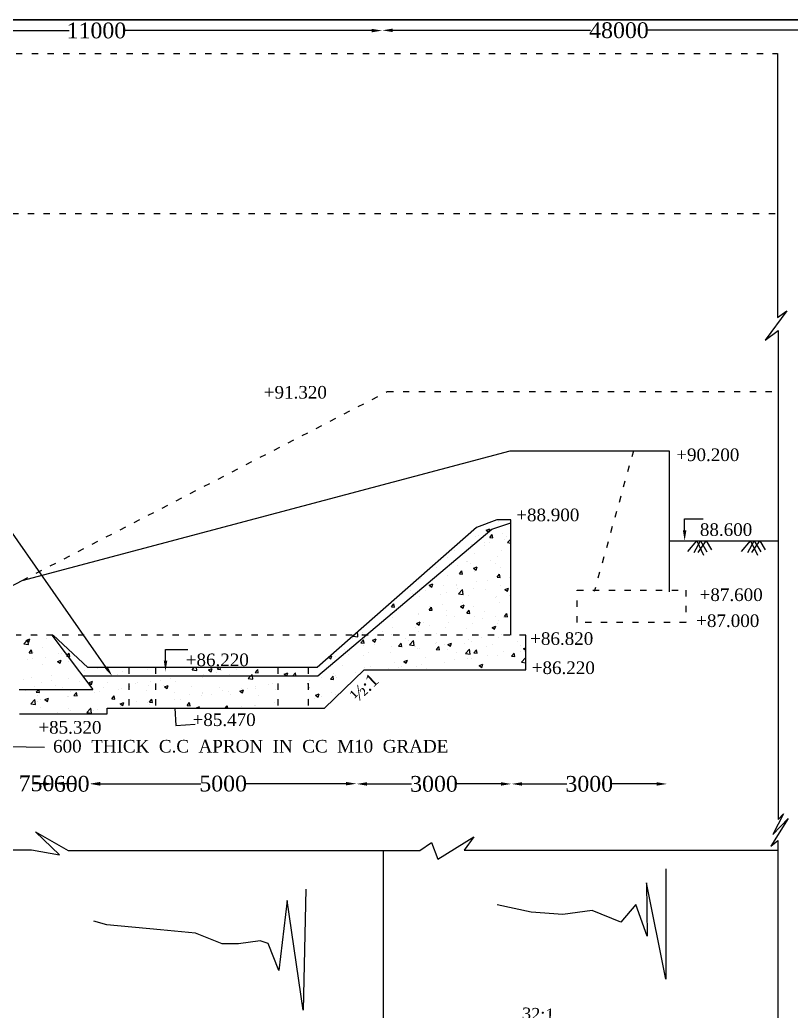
# Model space of a CAD drawing. Header units: millimetres. Extents: x -11858 to -3166, y -2910 to 2562.
# Drawn here: x -9274 to -7806, y 674 to 2562 of the extents above; entities that cross this region are included whole.
import ezdxf

# ---------------------------------------------------------------- set-up
doc = ezdxf.new("R2010")
doc.units = ezdxf.units.MM
doc.header["$MEASUREMENT"] = 0
doc.linetypes.add('ACAD_ISO03W100', pattern=[30, 12, -18])
for name, color, linetype in [('DIM', 5, 'Continuous'), ('DOT LINE', 3, 'ACAD_ISO03W100'), ('DWG. LINE', 1, 'Continuous'), ('HATCH', 2, 'Continuous'), ('TEXT', 7, 'Continuous')]:
    doc.layers.add(name, color=color, linetype=linetype)
doc.layers.add('TITLE', color=7, linetype='Continuous', lineweight=30)
doc.styles.get("Standard").update_dxf_attribs({"font": 'TIMES.TTF', "height": 30})

msp = doc.modelspace()

# ---------------------------------------------------------------- linework, layer by layer
at = {"layer": 'DIM', "color": 5}
for p, q in [((-9652, 2541.5), (-9180.1, 2541.5)), ((-8604, 2541.5), (-9075.9, 2541.5)), ((-8564, 2542), (-8187.8, 2542)), ((-7703, 2542), (-8079.2, 2542)), ((-9229.5, 1107), (-9249.5, 1107)), ((-9189.5, 1108), (-9169.5, 1108)), ((-9120.5, 1107.5), (-8929.3, 1107.5)), ((-9120.5, 1107), (-9100.5, 1107)), ((-8653, 1107.5), (-8844.2, 1107.5)), ((-8613, 1107), (-8528.2, 1107)), ((-8358, 1107), (-8442.8, 1107)), ((-8318, 1107), (-8232.7, 1107)), ((-8062, 1107), (-8147.3, 1107))]:
    msp.add_line(p, q, dxfattribs=at)
at = {"layer": 'DIM'}
for points in [[(-9109.5, 1329), (-9311.5, 1618), (-9566, 1618)], [(-8008.5, 1590), (-8008.5, 1611.5), (-7973, 1611.5)], [(-8996.5, 1341.5), (-8996.5, 1363), (-8954, 1363)], [(-8979, 1251), (-8977, 1218.5), (-8940, 1221)], [(-9401.9, 1235), (-9332, 1179), (-9226.5, 1177)]]:
    msp.add_lwpolyline(points, dxfattribs=at)
at = {"layer": 'DIM', "color": 5}
for points in [[(-8604, 2544.8), (-8604, 2538.2), (-8584, 2541.5)], [(-8564, 2545.3), (-8564, 2538.7), (-8584, 2542)], [(-9229.5, 1110.3), (-9229.5, 1103.7), (-9209.5, 1107)], [(-9189.5, 1111.3), (-9189.5, 1104.7), (-9209.5, 1108)], [(-9120.5, 1110.8), (-9120.5, 1104.2), (-9140.5, 1107.5)], [(-9120.5, 1110.3), (-9120.5, 1103.7), (-9140.5, 1107)], [(-8653, 1110.8), (-8653, 1104.2), (-8633, 1107.5)], [(-8613, 1110.3), (-8613, 1103.7), (-8633, 1107)], [(-8358, 1110.3), (-8358, 1103.7), (-8338, 1107)], [(-8318, 1110.3), (-8318, 1103.7), (-8338, 1107)], [(-8062, 1110.3), (-8062, 1103.7), (-8042, 1107)]]:
    msp.add_solid(points, dxfattribs=at)
at = {"layer": 'DIM'}
for points in [[(-8005.2, 1590), (-8008.5, 1570), (-8011.8, 1590)], [(-8993.2, 1341.5), (-8996.5, 1321.5), (-8999.8, 1341.5)], [(-9106.7, 1330.9), (-9098, 1312.6), (-9112.2, 1327.1)]]:
    msp.add_solid(points, dxfattribs=at)
at = {"layer": 'DOT LINE'}
for p, q in [((-11801, 2498), (-7832, 2498)), ((-11808.5, 2193), (-7832, 2193)), ((-9269, 1494.5), (-8574.5, 1854)), ((-8574.5, 1854), (-7831.5, 1854)), ((-8106, 1741.5), (-8180.5, 1473.5)), ((-8213, 1476), (-8006, 1476)), ((-8213, 1414.5), (-8213, 1476)), ((-8006, 1476), (-8006, 1414.5)), ((-8006, 1414.5), (-8213, 1414.5)), ((-8311, 1390), (-9280.5, 1390)), ((-9066.5, 1328.5), (-9066.5, 1251)), ((-9015.5, 1328.5), (-9015.5, 1251)), ((-8783, 1328.5), (-8783, 1251)), ((-8725, 1328.5), (-8725, 1251))]:
    msp.add_line(p, q, dxfattribs=at)
at = {"layer": 'DWG. LINE'}
for p, q in [((-7832, 2498), (-7832, 1995.5)), ((-7814, 2008), (-7855, 1952)), ((-7832, 1995.5), (-7814, 2008)), ((-7855, 1952), (-7830.5, 1970.5)), ((-7830.5, 1970.5), (-7830.5, 1039.5)), ((-9269, 1494.5), (-8340.5, 1741.5)), ((-8340.5, 1741.5), (-8038, 1741.5)), ((-8038, 1741.5), (-8038, 1472.5)), ((-8366, 1610), (-8404.5, 1595)), ((-8339, 1610), (-8366, 1610)), ((-8339, 1390), (-8339, 1610)), ((-8404.5, 1595), (-8708, 1328.5)), ((-8706.5, 1312.6), (-8375.5, 1592)), ((-8375.5, 1592), (-8339, 1604)), ((-8038, 1570), (-7832, 1570)), ((-9671, 1287), (-9269, 1494.5)), ((-9213, 1390), (-9135, 1287)), ((-9144.5, 1328.5), (-9210, 1390)), ((-8311, 1324.5), (-8311, 1390)), ((-8708, 1328.5), (-9144.5, 1328.5)), ((-8694, 1251), (-8618.5, 1324.5)), ((-8618.5, 1324.5), (-8311, 1324.5)), ((-9154.4, 1312.6), (-8706.5, 1312.6)), ((-9275, 1287), (-9135, 1287)), ((-9107.5, 1240.5), (-9107.5, 1251)), ((-9107.5, 1251), (-8694, 1251)), ((-9274.5, 1240.5), (-9107.5, 1240.5)), ((-7811.5, 1041), (-7844.5, 988.5)), ((-7820.5, 1050), (-7840.5, 1010.5)), ((-7840.5, 1010.5), (-7811.5, 1041)), ((-7830.5, 1039.5), (-7820.5, 1050)), ((-9198.5, 972), (-9244, 1015.5)), ((-9244, 1015.5), (-9181.5, 980)), ((-8478, 964), (-8410, 1006)), ((-8410, 1006), (-8428, 981)), ((-8512.5, 980), (-8490.5, 995.5)), ((-8490.5, 995.5), (-8478, 964)), ((-7844.5, 988.5), (-7831, 999)), ((-7831, 999), (-7831, 657)), ((-10494.5, 981.5), (-9251.5, 981.5)), ((-9251.5, 981.5), (-9198.5, 972)), ((-9181.5, 980), (-8512.5, 980)), ((-8581.5, 255), (-8581.5, 980)), ((-8428, 981), (-7831, 981))]:
    msp.add_line(p, q, dxfattribs=at)
at = {"layer": 'HATCH'}
for p, q in [((-8363.5, 1606), (-8363.5, 1606)), ((-8386.1, 1590.1), (-8379.1, 1592.8)), ((-8386.1, 1590.1), (-8381.5, 1587)), ((-8381.5, 1587), (-8381.1, 1586.8)), ((-8381.1, 1586.8), (-8380.9, 1587.4)), ((-8380.9, 1587.4), (-8379.1, 1592.8)), ((-8406.3, 1578.4), (-8406.3, 1578.4)), ((-8401.6, 1580.8), (-8401.6, 1580.8)), ((-8380.5, 1567.4), (-8380.5, 1567.4)), ((-8379.3, 1576), (-8374.5, 1581.8)), ((-8379.3, 1576), (-8373.3, 1575.5)), ((-8373.3, 1575.5), (-8374.5, 1581.8)), ((-8355.8, 1584.8), (-8355.8, 1584.8)), ((-8351.9, 1571.6), (-8351.9, 1571.6)), ((-8348.2, 1578.5), (-8348.2, 1578.5)), ((-8345.4, 1566.7), (-8339, 1573.4)), ((-8002.5, 1549.4), (-7985.5, 1570)), ((-7990.5, 1547.9), (-7978.5, 1570)), ((-7990.5, 1547.9), (-7978.5, 1570)), ((-7985.5, 1570), (-7972.5, 1542.9)), ((-7983, 1547.9), (-7967.8, 1570)), ((-7978.5, 1570), (-7966, 1548.9)), ((-7978.5, 1570), (-7966, 1548.9)), ((-7967.8, 1570), (-7957.5, 1552.9)), ((-7900, 1549.4), (-7883, 1570)), ((-7888, 1547.9), (-7876, 1570)), ((-7888, 1547.9), (-7876, 1570)), ((-7883, 1570), (-7870, 1542.9)), ((-7880.5, 1547.9), (-7865.3, 1570)), ((-7876, 1570), (-7863.5, 1548.9)), ((-7876, 1570), (-7863.5, 1548.9)), ((-7865.3, 1570), (-7855, 1552.9)), ((-8446.8, 1551.8), (-8446.8, 1551.8)), ((-8414.8, 1563.3), (-8414.8, 1563.3)), ((-8389.8, 1566.6), (-8389.8, 1566.6)), ((-8388.5, 1561.8), (-8388.5, 1561.8)), ((-8357, 1551.5), (-8357, 1551.5)), ((-8345.4, 1566.7), (-8339, 1565.7)), ((-8474.9, 1532.2), (-8474.9, 1532.2)), ((-8458.9, 1538.1), (-8458.9, 1538.1)), ((-8422.8, 1529.8), (-8422.8, 1529.8)), ((-8421.5, 1530), (-8421.5, 1530)), ((-8407.5, 1545.1), (-8407.5, 1545.1)), ((-8378.2, 1532.1), (-8378.2, 1532.1)), ((-8364.5, 1539.8), (-8364.5, 1539.8)), ((-8481.1, 1519.8), (-8481.1, 1519.8)), ((-8441.1, 1523.9), (-8441.1, 1523.9)), ((-8437.2, 1507.1), (-8432.3, 1512.8)), ((-8431.2, 1506.5), (-8432.3, 1512.8)), ((-8416.1, 1527.2), (-8416.1, 1527.2)), ((-8410.4, 1517.6), (-8403.4, 1520.3)), ((-8410.4, 1517.6), (-8405.5, 1514.3)), ((-8408.8, 1511.8), (-8408.8, 1511.8)), ((-8405.5, 1514.2), (-8403.4, 1520.3)), ((-8368.1, 1527.7), (-8368.1, 1527.7)), ((-8358.3, 1518.2), (-8358.3, 1518.2)), ((-8512, 1497.3), (-8512, 1497.3)), ((-8460.1, 1504.8), (-8460.1, 1504.8)), ((-8437.2, 1507.1), (-8431.2, 1506.6)), ((-8404.5, 1492.7), (-8404.5, 1492.7)), ((-8384.6, 1494.8), (-8384.6, 1494.8)), ((-8365.4, 1500.8), (-8360.6, 1506.5)), ((-8365.4, 1500.8), (-8359.5, 1500.3)), ((-8359.5, 1500.3), (-8360.6, 1506.5)), ((-8341.4, 1501), (-8341.4, 1501)), ((-8530.6, 1476.1), (-8530.6, 1476.1)), ((-8501.3, 1474.8), (-8501.3, 1474.8)), ((-8494.5, 1485.4), (-8487.5, 1488)), ((-8494.5, 1485.4), (-8489.5, 1482)), ((-8494.3, 1481.1), (-8494.3, 1481.1)), ((-8489.5, 1482), (-8487.5, 1488)), ((-8467.4, 1484.4), (-8467.4, 1484.4)), ((-8443, 1484.8), (-8443, 1484.8)), ((-8442.4, 1487.7), (-8442.4, 1487.7)), ((-8441, 1478.9), (-8441, 1478.9)), ((-8438.9, 1469.3), (-8431.1, 1477.4)), ((-8430, 1467.9), (-8431.1, 1477.4)), ((-8410, 1478.5), (-8410, 1478.5)), ((-8387.6, 1476.6), (-8387.6, 1476.6)), ((-8359.5, 1484.9), (-8359.5, 1484.9)), ((-8350.8, 1477.3), (-8343.8, 1480)), ((-8350.8, 1477.3), (-8345.8, 1474)), ((-8345.8, 1474), (-8343.8, 1480)), ((-8526.6, 1469.9), (-8526.6, 1469.9)), ((-8513.3, 1464), (-8513.3, 1464)), ((-8473.3, 1467.7), (-8473.3, 1467.7)), ((-8461.3, 1471.5), (-8461.3, 1471.5)), ((-8438.9, 1469.3), (-8430, 1467.9)), ((-8419.9, 1465.4), (-8419.9, 1465.4)), ((-8367.7, 1461.6), (-8367.7, 1461.6)), ((-8366.5, 1463.2), (-8366.5, 1463.2)), ((-8342.6, 1464.9), (-8342.6, 1464.9)), ((-8566.7, 1444.4), (-8561.9, 1450.2)), ((-8566.7, 1444.4), (-8560.8, 1443.9)), ((-8560.8, 1443.9), (-8561.9, 1450.1)), ((-8556.9, 1436.7), (-8556.9, 1436.7)), ((-8495, 1438.1), (-8490.2, 1443.9)), ((-8495, 1438.1), (-8489, 1437.6)), ((-8493.7, 1445), (-8493.7, 1445)), ((-8489, 1437.6), (-8490.2, 1443.9)), ((-8468.7, 1448.3), (-8468.7, 1448.3)), ((-8462.5, 1438.2), (-8462.5, 1438.2)), ((-8434.8, 1445.1), (-8427.8, 1447.8)), ((-8434.8, 1445.1), (-8429.8, 1441.7)), ((-8430.8, 1453.3), (-8430.8, 1453.3)), ((-8429.8, 1441.7), (-8427.8, 1447.8)), ((-8423.3, 1431.9), (-8418.5, 1437.6)), ((-8417.3, 1431.3), (-8418.5, 1437.6)), ((-8411.2, 1445.2), (-8411.2, 1445.2)), ((-8388.8, 1435.2), (-8388.8, 1435.2)), ((-8360.7, 1451.6), (-8360.7, 1451.6)), ((-8567.6, 1432.5), (-8567.6, 1432.5)), ((-8565, 1424.3), (-8565, 1424.3)), ((-8514.5, 1430.7), (-8514.5, 1430.7)), ((-8514.2, 1430.3), (-8514.2, 1430.3)), ((-8460.9, 1428), (-8460.9, 1428)), ((-8447.1, 1425.2), (-8447.1, 1425.2)), ((-8423.3, 1431.9), (-8417.3, 1431.3)), ((-8407.5, 1425.8), (-8407.5, 1425.8)), ((-8394, 1422.1), (-8394, 1422.1)), ((-8368.9, 1425.4), (-8368.9, 1425.4)), ((-8361.9, 1418.3), (-8361.9, 1418.3)), ((-8354.1, 1423.5), (-8354.1, 1423.5)), ((-8351.6, 1425.6), (-8346.7, 1431.3)), ((-8351.6, 1425.6), (-8345.6, 1425.1)), ((-8345.6, 1425.1), (-8346.7, 1431.3)), ((-8583.2, 1397.2), (-8583.2, 1397.2)), ((-8563.7, 1405.1), (-8563.7, 1405.1)), ((-8520, 1405.5), (-8520, 1405.5)), ((-8518.8, 1412.8), (-8511.8, 1415.5)), ((-8518.8, 1412.8), (-8513.8, 1409.5)), ((-8515.7, 1397.4), (-8515.7, 1397.4)), ((-8513.8, 1409.5), (-8511.8, 1415.5)), ((-8505.4, 1415.2), (-8505.4, 1415.2)), ((-8495, 1408.8), (-8495, 1408.8)), ((-8463.8, 1404.9), (-8463.8, 1404.9)), ((-8457.1, 1413.8), (-8457.1, 1413.8)), ((-8423.1, 1403.2), (-8423.1, 1403.2)), ((-8412.4, 1411.9), (-8412.4, 1411.9)), ((-8375.1, 1404.8), (-8368.1, 1407.5)), ((-8375.1, 1404.8), (-8370.1, 1401.5)), ((-8370.1, 1401.5), (-8368.1, 1407.5)), ((-8364.8, 1413.2), (-8364.8, 1413.2)), ((-9266.2, 1373.7), (-9258.4, 1381.9)), ((-9261.7, 1380.4), (-9254.7, 1383.1)), ((-9261.7, 1380.4), (-9256.7, 1377)), ((-9257.3, 1372.4), (-9258.4, 1381.9)), ((-9256.7, 1377), (-9254.7, 1383.1)), ((-9239.3, 1389.7), (-9239.3, 1389.7)), ((-9223.8, 1384.8), (-9223.8, 1384.8)), ((-8640.5, 1383.7), (-8640.5, 1383.7)), ((-8639.1, 1388.4), (-8637.6, 1390)), ((-8639.1, 1388.4), (-8630.2, 1387)), ((-8637.6, 1390), (-8635.4, 1392.3)), ((-8630.5, 1390), (-8631.2, 1395.9)), ((-8630.2, 1387), (-8630.5, 1390)), ((-8624.6, 1375.5), (-8619.8, 1381.2)), ((-8622, 1395.1), (-8622, 1395.1)), ((-8621.1, 1392.2), (-8621.1, 1392.2)), ((-8618.6, 1374.9), (-8619.8, 1381.2)), ((-8617.5, 1384), (-8617.5, 1384)), ((-8602.8, 1380.6), (-8595.8, 1383.3)), ((-8602.8, 1380.6), (-8597.8, 1377.2)), ((-8597.8, 1377.2), (-8595.8, 1383.3)), ((-8587.1, 1381.4), (-8587.1, 1381.4)), ((-8566.2, 1391), (-8566.2, 1391)), ((-8539.8, 1383.2), (-8539.8, 1383.2)), ((-8533.7, 1379.2), (-8533.7, 1379.2)), ((-8532.4, 1371.8), (-8524.6, 1380)), ((-8523.5, 1370.5), (-8524.6, 1380)), ((-8481.4, 1393.2), (-8481.4, 1393.2)), ((-8420.3, 1382.7), (-8420.3, 1382.7)), ((-8413.6, 1378.6), (-8413.6, 1378.6)), ((-8395.2, 1386), (-8395.2, 1386)), ((-8363.1, 1385.1), (-8363.1, 1385.1)), ((-8357.4, 1391), (-8357.4, 1391)), ((-8326.6, 1378.2), (-8326.6, 1378.2)), ((-9266.2, 1373.7), (-9257.3, 1372.4)), ((-9256.3, 1356.7), (-9251.4, 1362.5)), ((-9250.3, 1356.2), (-9251.4, 1362.5)), ((-9230.3, 1366.8), (-9230.3, 1366.8)), ((-8656.4, 1363.2), (-8656.4, 1363.2)), ((-8624.6, 1375.5), (-8618.6, 1374.9)), ((-8619.4, 1370.3), (-8619.4, 1370.3)), ((-8598.1, 1373.2), (-8598.1, 1373.2)), ((-8566, 1368), (-8566, 1368)), ((-8552.9, 1369.2), (-8548, 1374.9)), ((-8552.9, 1369.2), (-8546.9, 1368.7)), ((-8546.9, 1368.7), (-8548, 1374.9)), ((-8546.3, 1366.1), (-8546.3, 1366.1)), ((-8532.4, 1371.8), (-8523.5, 1370.5)), ((-8521.3, 1369.4), (-8521.3, 1369.4)), ((-8516.9, 1364.1), (-8516.9, 1364.1)), ((-8512.6, 1365.7), (-8512.6, 1365.7)), ((-8483.4, 1374.4), (-8483.4, 1374.4)), ((-8481.1, 1362.9), (-8476.3, 1368.7)), ((-8481.1, 1362.9), (-8475.2, 1362.4)), ((-8480.3, 1376.9), (-8480.3, 1376.9)), ((-8475.2, 1362.4), (-8476.3, 1368.7)), ((-8465, 1371.6), (-8465, 1371.6)), ((-8459.2, 1363.5), (-8459.2, 1363.5)), ((-8459.1, 1372.6), (-8452.1, 1375.3)), ((-8459.1, 1372.6), (-8454.1, 1369.2)), ((-8454.1, 1369.2), (-8452.1, 1375.3)), ((-8427, 1374.7), (-8427, 1374.7)), ((-8425.6, 1355.3), (-8417.9, 1363.4)), ((-8416.7, 1353.9), (-8417.8, 1363.4)), ((-8409.4, 1356.6), (-8404.6, 1362.4)), ((-8405.9, 1361.2), (-8405.9, 1361.2)), ((-8403.4, 1356.1), (-8404.6, 1362.4)), ((-8384.9, 1368.2), (-8384.9, 1368.2)), ((-8373.6, 1372.4), (-8373.6, 1372.4)), ((-8320.5, 1359.8), (-8320.5, 1359.8)), ((-8320.2, 1370.2), (-8320.2, 1370.2)), ((-8315.4, 1364.6), (-8311, 1366.3)), ((-8315.4, 1364.6), (-8311, 1361.6)), ((-8312.4, 1359.3), (-8312.4, 1359.3)), ((-9259.4, 1344.7), (-9259.4, 1344.7)), ((-9256.3, 1356.7), (-9250.3, 1356.2)), ((-9250.1, 1345.4), (-9250.1, 1345.4)), ((-9247.6, 1357.7), (-9247.6, 1357.7)), ((-9225.1, 1348.7), (-9225.1, 1348.7)), ((-9202, 1340.1), (-9195, 1342.8)), ((-9201.1, 1354.7), (-9201.1, 1354.7)), ((-9197, 1336.7), (-9195, 1342.8)), ((-9194.2, 1355.4), (-9194.2, 1355.4)), ((-9187.2, 1353.7), (-9187.2, 1353.7)), ((-9184.5, 1350.4), (-9183.7, 1351.4)), ((-9184.5, 1350.4), (-9182.9, 1350.3)), ((-9183.7, 1351.4), (-9179.7, 1356.2)), ((-9182.9, 1350.3), (-9178.6, 1349.9)), ((-9180.2, 1340.5), (-9180.2, 1340.5)), ((-9178.5, 1349.9), (-9179.7, 1356.2)), ((-8686, 1347.8), (-8681.9, 1345)), ((-8684.3, 1349.3), (-8679.8, 1351)), ((-8681.9, 1345), (-8679.8, 1351)), ((-8672.4, 1349.5), (-8672.4, 1349.5)), ((-8670.7, 1343.2), (-8670.7, 1343.2)), ((-8647.4, 1352.8), (-8647.4, 1352.8)), ((-8618.8, 1350.7), (-8618.8, 1350.7)), ((-8609.5, 1357.8), (-8609.5, 1357.8)), ((-8567.4, 1357.7), (-8567.4, 1357.7)), ((-8543.1, 1340.3), (-8536.1, 1343)), ((-8543.1, 1340.3), (-8538.2, 1337)), ((-8538.2, 1337), (-8536.1, 1343)), ((-8501.6, 1348.2), (-8501.6, 1348.2)), ((-8446.6, 1343.3), (-8446.6, 1343.3)), ((-8443.3, 1358.2), (-8443.3, 1358.2)), ((-8425.6, 1355.3), (-8416.7, 1353.9)), ((-8421.6, 1346.5), (-8421.6, 1346.5)), ((-8414.8, 1345.4), (-8414.8, 1345.4)), ((-8409.4, 1356.6), (-8403.4, 1356.1)), ((-8383.7, 1351.5), (-8383.7, 1351.5)), ((-8364.3, 1351.8), (-8364.3, 1351.8)), ((-8352.5, 1359), (-8352.5, 1359)), ((-8337.7, 1350.4), (-8332.9, 1356.1)), ((-8337.7, 1350.4), (-8331.7, 1349.8)), ((-8331.7, 1349.8), (-8332.9, 1356.1)), ((-8318.9, 1338.7), (-8311.1, 1346.9)), ((-8311, 1345.8), (-8311.1, 1346.9)), ((-9231.5, 1333.5), (-9231.5, 1333.5)), ((-9202, 1340.1), (-9197, 1336.7)), ((-9150.3, 1322.6), (-9150.3, 1322.6)), ((-9125.3, 1325.9), (-9125.3, 1325.9)), ((-9030.3, 1325.1), (-9030.3, 1325.1)), ((-9027.6, 1328.2), (-9027.6, 1328.2)), ((-8946, 1324.1), (-8941.8, 1328.5)), ((-8946, 1324.1), (-8937.1, 1322.7)), ((-8937.1, 1322.7), (-8937.8, 1328.5)), ((-8914.6, 1324.1), (-8907.6, 1326.8)), ((-8914.6, 1324.1), (-8909.6, 1320.7)), ((-8909.6, 1320.7), (-8907.6, 1326.8)), ((-8897.6, 1325.3), (-8895, 1328.5)), ((-8897.6, 1325.3), (-8891.6, 1324.8)), ((-8891.6, 1324.8), (-8892.3, 1328.5)), ((-8889.7, 1323.1), (-8889.7, 1323.1)), ((-8861.6, 1324.6), (-8861.6, 1324.6)), ((-8825.9, 1319.1), (-8821.1, 1324.8)), ((-8824.5, 1322.2), (-8824.5, 1322.2)), ((-8819.9, 1318.5), (-8821.1, 1324.8)), ((-8660.4, 1332.9), (-8660.4, 1332.9)), ((-8618.2, 1328.2), (-8618.2, 1328.2)), ((-8607, 1330.6), (-8607, 1330.6)), ((-8572.7, 1326.7), (-8572.7, 1326.7)), ((-8559.9, 1338.2), (-8559.9, 1338.2)), ((-8553.6, 1328.4), (-8553.6, 1328.4)), ((-8547.6, 1330), (-8547.6, 1330)), ((-8518.1, 1330.8), (-8518.1, 1330.8)), ((-8509.7, 1334.9), (-8509.7, 1334.9)), ((-8500.2, 1326.1), (-8500.2, 1326.1)), ((-8466.2, 1338.3), (-8466.2, 1338.3)), ((-8399.4, 1332.3), (-8392.4, 1335)), ((-8399.4, 1332.3), (-8394.4, 1329)), ((-8394.4, 1329), (-8392.4, 1335)), ((-8318.9, 1338.7), (-8311, 1337.5)), ((-8313.6, 1326), (-8313.6, 1326)), ((-9267.1, 1306.6), (-9267.1, 1306.6)), ((-9251.4, 1309.3), (-9251.4, 1309.3)), ((-9213.7, 1304.3), (-9213.7, 1304.3)), ((-9213.5, 1314.2), (-9213.5, 1314.2)), ((-9181.4, 1307.2), (-9181.4, 1307.2)), ((-9146.9, 1305), (-9146.9, 1305)), ((-9142.3, 1299.8), (-9135.3, 1302.5)), ((-9137.3, 1296.5), (-9135.3, 1302.5)), ((-9130.9, 1313.6), (-9130.9, 1313.6)), ((-9088.6, 1315), (-9088.6, 1315)), ((-9078.9, 1321.1), (-9078.9, 1321.1)), ((-9025.6, 1303), (-9025.6, 1303)), ((-9006.3, 1303.1), (-9006.3, 1303.1)), ((-8987.7, 1308), (-8987.7, 1308)), ((-8948, 1313.1), (-8948, 1313.1)), ((-8926.3, 1308.8), (-8926.3, 1308.8)), ((-8924.5, 1316.3), (-8924.5, 1316.3)), ((-8899.5, 1319.6), (-8899.5, 1319.6)), ((-8875, 1315.8), (-8875, 1315.8)), ((-8839.3, 1307.5), (-8834.4, 1312.6)), ((-8839.3, 1307.5), (-8830.4, 1306.2)), ((-8834.4, 1312.6), (-8831.5, 1315.7)), ((-8831.1, 1312.6), (-8831.5, 1315.7)), ((-8830.4, 1306.2), (-8831.1, 1312.6)), ((-8825.9, 1319.1), (-8819.9, 1318.5)), ((-8770.9, 1316.1), (-8763.9, 1318.8)), ((-8770.9, 1316.1), (-8765.9, 1312.7)), ((-8765.9, 1312.7), (-8763.9, 1318.8)), ((-8754.2, 1312.8), (-8749.4, 1318.5)), ((-8754.2, 1312.8), (-8751.9, 1312.6)), ((-8748.3, 1312.6), (-8749.3, 1318.5)), ((-8722.4, 1303.5), (-8722.4, 1303.5)), ((-8698.7, 1310.1), (-8698.7, 1310.1)), ((-8682.4, 1306.5), (-8677.6, 1312.3)), ((-8682.4, 1306.5), (-8676.5, 1306)), ((-8676.5, 1306), (-8677.6, 1312.3)), ((-8676.5, 1318.2), (-8676.5, 1318.2)), ((-8673.7, 1313.4), (-8673.7, 1313.4)), ((-8671.9, 1309.9), (-8671.9, 1309.9)), ((-8635.8, 1318.3), (-8635.8, 1318.3)), ((-9263.5, 1285), (-9263.5, 1285)), ((-9246, 1293.1), (-9246, 1293.1)), ((-9242.4, 1281.5), (-9237.8, 1287)), ((-9237.8, 1287), (-9237.6, 1287.2)), ((-9237.5, 1287), (-9237.6, 1287.2)), ((-9236.4, 1281), (-9237.5, 1287)), ((-9232.7, 1300.2), (-9232.7, 1300.2)), ((-9205.2, 1295), (-9205.2, 1295)), ((-9192.6, 1290.9), (-9192.6, 1290.9)), ((-9160.3, 1302.1), (-9160.3, 1302.1)), ((-9151.6, 1286.4), (-9151.6, 1286.4)), ((-9142.3, 1299.8), (-9137.3, 1296.5)), ((-9139.2, 1288.6), (-9139.2, 1288.6)), ((-9113.7, 1291.4), (-9113.7, 1291.4)), ((-9106.9, 1299.8), (-9106.9, 1299.8)), ((-9085.8, 1286.4), (-9085.8, 1286.4)), ((-9080.1, 1287.8), (-9080.1, 1287.8)), ((-9064.6, 1293.1), (-9064.6, 1293.1)), ((-9053.5, 1297.6), (-9053.5, 1297.6)), ((-9050.6, 1299.7), (-9050.6, 1299.7)), ((-9032.4, 1284.1), (-9032.4, 1284.1)), ((-9028.8, 1294.9), (-9028.8, 1294.9)), ((-9000.1, 1295.3), (-9000.1, 1295.3)), ((-8998.6, 1291.8), (-8991.6, 1294.5)), ((-8998.6, 1291.8), (-8993.6, 1288.5)), ((-8993.6, 1288.5), (-8991.6, 1294.5)), ((-8978.3, 1301.3), (-8978.3, 1301.3)), ((-8946.8, 1293), (-8946.8, 1293)), ((-8893.4, 1290.8), (-8893.4, 1290.8)), ((-8887.9, 1285.1), (-8887.9, 1285.1)), ((-8854.9, 1283.8), (-8847.9, 1286.5)), ((-8854.9, 1283.8), (-8849.9, 1280.5)), ((-8851.5, 1288.1), (-8851.5, 1288.1)), ((-8849.9, 1280.5), (-8847.9, 1286.5)), ((-8840, 1288.5), (-8840, 1288.5)), ((-8825.7, 1288.9), (-8825.7, 1288.9)), ((-8824.8, 1293.5), (-8824.8, 1293.5)), ((-8799.7, 1296.8), (-8799.7, 1296.8)), ((-8793.2, 1298.1), (-8793.2, 1298.1)), ((-8786.6, 1286.3), (-8786.6, 1286.3)), ((-8725, 1298.9), (-8724.8, 1299.1)), ((-8725, 1289.8), (-8723.7, 1289.6)), ((-8723.7, 1289.6), (-8724.8, 1299.1)), ((-9252.9, 1259.8), (-9245.1, 1267.9)), ((-9244, 1258.4), (-9245.1, 1267.9)), ((-9242.4, 1281.5), (-9236.4, 1281)), ((-9239.8, 1274.8), (-9239.8, 1274.8)), ((-9233.9, 1266.9), (-9233.9, 1266.9)), ((-9226.3, 1267.6), (-9219.3, 1270.3)), ((-9226.3, 1267.6), (-9221.4, 1264.2)), ((-9221.4, 1264.2), (-9219.3, 1270.3)), ((-9182.6, 1273.9), (-9182.6, 1273.9)), ((-9181.3, 1273.1), (-9181.3, 1273.1)), ((-9176.7, 1283.1), (-9176.7, 1283.1)), ((-9170.7, 1275.2), (-9165.8, 1281)), ((-9170.7, 1275.2), (-9164.7, 1274.7)), ((-9164.7, 1274.7), (-9165.8, 1281)), ((-9132.1, 1280.3), (-9132.1, 1280.3)), ((-9122.9, 1283.1), (-9122.9, 1283.1)), ((-9098.9, 1268.9), (-9094.1, 1274.7)), ((-9098.9, 1268.9), (-9093, 1268.4)), ((-9092.9, 1268.4), (-9094.1, 1274.7)), ((-9027.2, 1262.7), (-9022.4, 1268.4)), ((-9021.2, 1262.1), (-9022.4, 1268.4)), ((-9014, 1268.6), (-9014, 1268.6)), ((-8979.5, 1268), (-8979.5, 1268)), ((-8979.1, 1281.9), (-8979.1, 1281.9)), ((-8968.1, 1268.1), (-8968.1, 1268.1)), ((-8950.8, 1276.9), (-8950.8, 1276.9)), ((-8927.6, 1275.5), (-8927.6, 1275.5)), ((-8925.8, 1280.2), (-8925.8, 1280.2)), ((-8925.7, 1279.6), (-8925.7, 1279.6)), ((-8909.8, 1278.1), (-8909.8, 1278.1)), ((-8876.2, 1282.5), (-8876.2, 1282.5)), ((-8872.3, 1277.4), (-8872.3, 1277.4)), ((-8818.9, 1275.1), (-8818.9, 1275.1)), ((-8723.6, 1270.2), (-8723.6, 1270.2)), ((-8712.1, 1270.6), (-8712.1, 1270.6)), ((-8711.2, 1275.8), (-8704.2, 1278.5)), ((-8711.2, 1275.8), (-8706.2, 1272.5)), ((-8706.2, 1272.5), (-8704.2, 1278.5)), ((-8700, 1273.9), (-8700, 1273.9)), ((-8679.8, 1281.8), (-8679.8, 1281.8)), ((-8673.1, 1276.6), (-8673.1, 1276.6)), ((-9252.9, 1259.8), (-9244, 1258.4)), ((-9239.6, 1263.1), (-9239.6, 1263.1)), ((-9233.6, 1253.5), (-9233.6, 1253.5)), ((-9180.2, 1251.2), (-9180.2, 1251.2)), ((-9177.9, 1247), (-9177.9, 1247)), ((-9146.2, 1243.2), (-9138.4, 1251.3)), ((-9140.1, 1252), (-9140.1, 1252)), ((-9137.3, 1241.8), (-9138.4, 1251.3)), ((-9133.3, 1247.1), (-9133.3, 1247.1)), ((-9126.8, 1249), (-9126.8, 1249)), ((-9082.6, 1259.6), (-9075.6, 1262.3)), ((-9082.6, 1259.6), (-9077.7, 1256.2)), ((-9081.4, 1254.6), (-9081.4, 1254.6)), ((-9077.6, 1256.2), (-9075.6, 1262.3)), ((-9076.9, 1260.3), (-9076.9, 1260.3)), ((-9051.9, 1263.6), (-9051.9, 1263.6)), ((-9030, 1261.6), (-9030, 1261.6)), ((-9027.2, 1262.7), (-9021.2, 1262.2)), ((-9026.4, 1258.1), (-9026.4, 1258.1)), ((-8955.5, 1256.4), (-8950.7, 1262.1)), ((-8955.5, 1256.4), (-8949.5, 1255.9)), ((-8949.5, 1255.9), (-8950.7, 1262.1)), ((-8938.9, 1251.6), (-8931.9, 1254.3)), ((-8938.9, 1251.6), (-8938.1, 1251)), ((-8933, 1251), (-8931.9, 1254.3)), ((-8883, 1251), (-8878.9, 1255.9)), ((-8878, 1251), (-8878.9, 1255.9)), ((-8851.1, 1254), (-8851.1, 1254)), ((-8826.9, 1255.6), (-8826.9, 1255.6)), ((-8826, 1257.3), (-8826, 1257.3)), ((-8788.2, 1262.3), (-8788.2, 1262.3)), ((-9203, 1243.7), (-9203, 1243.7)), ((-9183.8, 1240.7), (-9183.8, 1240.7)), ((-9146.2, 1243.2), (-9137.3, 1241.8)), ((-8044.5, 945.5), (-8044.5, 735)), ((-8729.5, 906.5), (-8734.5, 676)), ((-8044.5, 735), (-8081, 918.5)), ((-8081, 918.5), (-8079.5, 817)), ((-8765, 885), (-8781, 751.5)), ((-8734.5, 676), (-8765, 885)), ((-8300.5, 863), (-8365.5, 876.5)), ((-8101.5, 877.5), (-8130, 843.5)), ((-8079.5, 817), (-8101.5, 877.5)), ((-8240, 858.5), (-8300.5, 863)), ((-8184.5, 866), (-8240, 858.5)), ((-8130, 843.5), (-8184.5, 866)), ((-9108, 839), (-9133, 846)), ((-9006, 829), (-9108, 839)), ((-8939.5, 823), (-9006, 829)), ((-8888.5, 802.5), (-8939.5, 823)), ((-8857.5, 802.5), (-8888.5, 802.5)), ((-8816.5, 808.5), (-8857.5, 802.5)), ((-8801, 803), (-8816.5, 808.5)), ((-8781, 751.5), (-8801, 803))]:
    msp.add_line(p, q, dxfattribs=at)
at = {"layer": 'TITLE'}
msp.add_line((-3177, 2562), (-11858.5, 2562), dxfattribs=at)

# ---------------------------------------------------------------- texts
at = {"layer": 'DIM', "color": 4, "char_height": 30, "attachment_point": 5}
for s, insert in [('\\A1;11000', (-9128, 2541.5)), ('\\A1;48000', (-8133.5, 2542)), ('\\A1;750', (-9242, 1108)), ('\\A1;600', (-9175, 1107)), ('\\A1;5000', (-8886.8, 1107.5)), ('\\A1;3000', (-8485.5, 1107)), ('\\A1;3000', (-8190, 1107))]:
    msp.add_mtext(s, dxfattribs=dict(at, insert=insert))
at = {"layer": 'TEXT'}
for s, p in [('+91.320', (-8809.5, 1840.8)), ('+90.200', (-8024.5, 1721.8)), ('+88.900', (-8329, 1607.3)), ('88.600', (-7979.5, 1579.3)), ('+87.600', (-7980, 1455.3)), ('+87.000', (-7986.5, 1405.8)), ('+86.820', (-8302.5, 1371.8)), ('+86.220', (-8958, 1331.3)), ('+86.220', (-8299.5, 1316.3)), ('+85.320', (-9238.5, 1202.8)), ('+85.470', (-8945, 1217.3)), ('600  THICK  C.C  APRON  IN  CC  M10  GRADE', (-9210.5, 1166.8))]:
    msp.add_text(s, height=24, dxfattribs=at).set_placement(p)
for s, height, rotation, p in [('½:1', 25, 44.1065, (-8630, 1261.8)), ('32:1', 23, 357.6462, (-8318.5, 658.5))]:
    msp.add_text(s, height=height, rotation=rotation, dxfattribs=at).set_placement(p)

doc.saveas('drawing.dxf')
